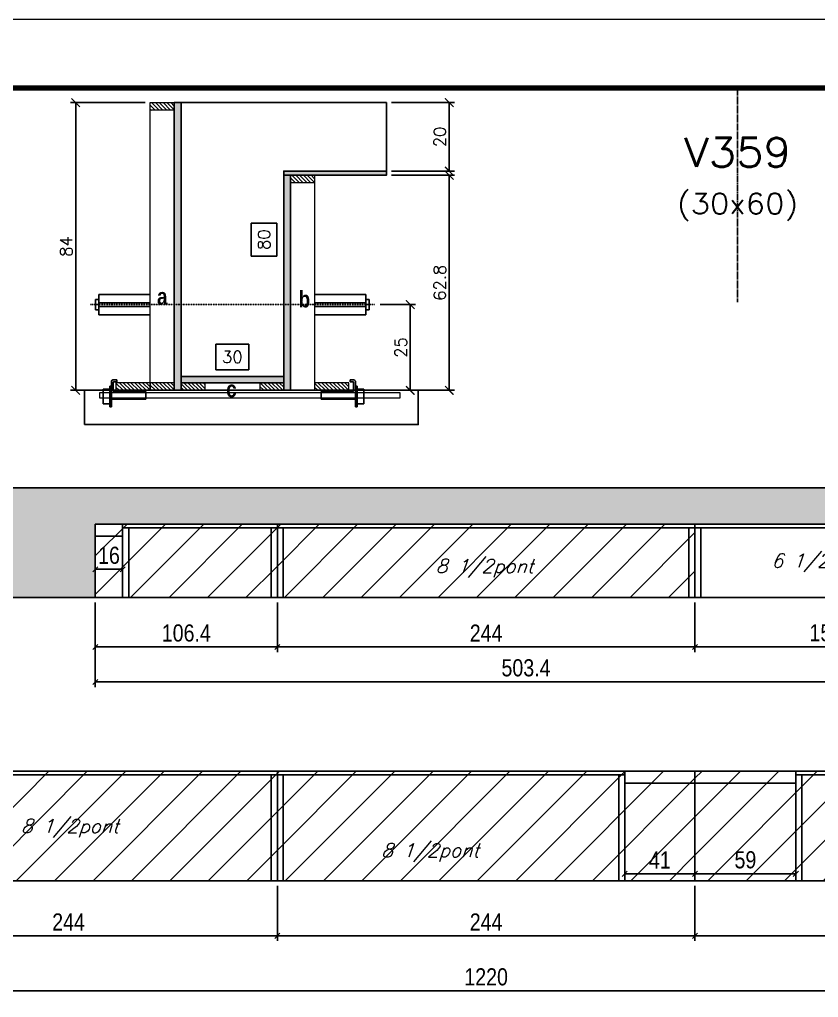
# Model space of a CAD drawing. Extents: x 137137 to 143418, y 10464 to 34486.
# Drawn here: x 140791 to 141258, y 31618 to 32189 of the extents above; entities that cross this region are included whole.
import ezdxf
from ezdxf.enums import TextEntityAlignment as Align

# ---------------------------------------------------------------- set-up
doc = ezdxf.new("R2010")
doc.units = 0
doc.linetypes.add('DASHED', pattern=[0.75, 0.5, -0.25])
doc.linetypes.add('HIDDEN', pattern=[0.375, 0.25, -0.125])
for name, color, linetype in [('barrote', 251, 'Continuous'), ('COTA', 241, 'Continuous'), ('Cota Seção (2x)', 4, 'Continuous'), ('detalhes', 4, 'Continuous'), ('Painéis', 200, 'Continuous'), ('presilha', 1, 'Continuous'), ('SARR_2.2x7', 40, 'Continuous'), ('SARR_3.5x7', 81, 'Continuous'), ('TENSOR', 3, 'Continuous'), ('texto', 7, 'Continuous'), ('Texto de Titulo', 7, 'Continuous'), ('Texto Qtd Sarr', 242, 'Continuous')]:
    doc.layers.add(name, color=color, linetype=linetype)
for name, color, linetype, lineweight in [('CONCRETO', 251, 'Continuous', 25), ('Folhas', 255, 'Continuous', 9), ('Hachura', 251, 'Continuous', 9), ('Madeira', 126, 'Continuous', 18), ('SARRAFO DE PRESSAO', 251, 'DASHED', 9), ('SCO-___-LAJ', 2, 'Continuous', 0), ('Texto Seção', 7, 'Continuous', 15)]:
    doc.layers.add(name, color=color, linetype=linetype, lineweight=lineweight)
doc.styles.add('COTA TECNICA', font='techl___.ttf', dxfattribs={"height": 10})
doc.styles.add('Romans', font='romans.shx')
doc.styles.add('TECNICA', font='techb___.ttf', dxfattribs={"height": 10})
doc.dimstyles.new('Cota Seção (2x)', dxfattribs={"dimtxt": 7, "dimasz": 5, "dimexe": 3, "dimexo": 3, "dimgap": 2, "dimtad": 3, "dimdec": 1, "dimlfac": 0.5, "dimzin": 12, "dimdsep": 46, "dimtxsty": 'Romans', "dimblk": 'ARCHTICK', "dimcen": 0, "dimclrd": 4, "dimclre": 4, "dimclrt": 1, "dimadec": 1, "dimazin": 3, "dimtfac": 1, "dimtdec": 1, "dimtmove": 0, "dimatfit": 3, "dimldrblk": 'OBLIQUE', "dimfxl": 1, "dimtolj": 1, "dimtzin": 12, "dimarcsym": 0})
doc.dimstyles.new('Cota Seção interna', dxfattribs={"dimtxt": 7, "dimasz": 6, "dimexe": 0.18, "dimexo": 2, "dimgap": -4, "dimtad": 3, "dimdec": 1, "dimlfac": 0.5, "dimzin": 12, "dimdsep": 46, "dimtxsty": 'Romans', "dimblk": 'ARCHTICK', "dimcen": 0.09, "dimse1": 1, "dimse2": 1, "dimsd1": 1, "dimsd2": 1, "dimclrd": 180, "dimclre": 5, "dimclrt": 1, "dimadec": 0, "dimazin": 3, "dimtfac": 1, "dimtdec": 1, "dimtofl": 0, "dimtmove": 0, "dimatfit": 3, "dimldrblk": 'ARCHTICK', "dimfxl": 1, "dimtolj": 1, "dimtzin": 0, "dimarcsym": 0})
doc.dimstyles.new('PAINEL', dxfattribs={"dimtxt": 10, "dimasz": 3, "dimexe": 3, "dimexo": 3, "dimgap": 3, "dimtad": 1, "dimdec": 1, "dimzin": 12, "dimdsep": 46, "dimtxsty": 'COTA TECNICA', "dimblk1": 'OBLIQUE', "dimblk2": 'OBLIQUE', "dimsah": 1, "dimcen": 0.9, "dimclrd": 4, "dimclre": 4, "dimclrt": 240, "dimadec": 1, "dimazin": 3, "dimtfac": 1, "dimtdec": 1, "dimtmove": 0, "dimatfit": 3, "dimfxl": 1, "dimtolj": 1, "dimtzin": 12, "dimarcsym": 0})
pattern_1 = [(45, (6544.79, 3677.721), (-11.2253202, 11.2253202), [])]
pattern_2 = [(45, (0, 60.244), (-11.2253202, 11.2253202), [])]

# ---------------------------------------------------------------- blocks, each defined once
blk = doc.blocks.new('9999999999')
at = {"layer": 'Folhas'}
blk.add_lwpolyline([(98138.98, 34190.21), (99623.98, 34190.21), (99623.98, 35240.21), (98138.98, 35240.21)], close=True, dxfattribs=at)
at = {"layer": 'Folhas', "color": 30, "const_width": 3}
blk.add_lwpolyline([(98213.98, 34230.21), (99583.98, 34230.21), (99583.98, 35200.21), (98213.98, 35200.21)], close=True, dxfattribs=at)
blk = doc.blocks.new('_ArchTick')
at = {"color": 0, "linetype": 'ByBlock', "const_width": 0.15}
blk.add_lwpolyline([(-0.5, -0.5), (0.5, 0.5)], dxfattribs=at)
blk = doc.blocks.new('*D245')
at = {"layer": 'COTA', "color": 4, "lineweight": -2, "transparency": 16777216}
for p, q in [((141008.55, 32097.7), (141045.27, 32097.7)), ((141042.27, 31972.1), (141042.27, 32097.7)), ((140990.95, 31972.1), (141045.27, 31972.1))]:
    blk.add_line(p, q, dxfattribs=at)
at = {"layer": 'Defpoints', "color": 0, "transparency": 16777216}
for p in [(141005.55, 32097.7), (141042.27, 32097.7), (140987.95, 31972.1)]:
    blk.add_point(p, dxfattribs=at)
at = {"layer": 'COTA', "color": 4, "lineweight": -2, "transparency": 16777216, "xscale": 5, "yscale": 5, "zscale": 5}
for p, rotation in [((141042.27, 32097.7), 90), ((141042.27, 31972.1), 270)]:
    blk.add_blockref('_ArchTick', p, dxfattribs=dict(at, rotation=rotation))
at = {"layer": 'COTA', "color": 1, "transparency": 16777216, "insert": (141036.77, 32034.9), "char_height": 7, "attachment_point": 5, "rotation": 90, "style": 'Romans'}
blk.add_mtext('\\A1;62.8', dxfattribs=at)
blk = doc.blocks.new('_Oblique')
at = {"color": 0, "linetype": 'ByBlock', "lineweight": -2}
blk.add_line((-0.5, -0.5), (0.5, 0.5), dxfattribs=at)
blk = doc.blocks.new('*D246')
at = {"layer": 'COTA', "color": 4, "lineweight": -2, "transparency": 16777216}
for p, q in [((141008.55, 32140.1), (141045.27, 32140.1)), ((141042.27, 32100.1), (141042.27, 32140.1)), ((141008.55, 32100.1), (141045.27, 32100.1))]:
    blk.add_line(p, q, dxfattribs=at)
at = {"layer": 'Defpoints', "color": 0, "transparency": 16777216}
for p in [(141005.55, 32140.1), (141042.27, 32140.1), (141005.55, 32100.1)]:
    blk.add_point(p, dxfattribs=at)
at = {"layer": 'COTA', "color": 4, "lineweight": -2, "transparency": 16777216, "xscale": 5, "yscale": 5, "zscale": 5}
for p, rotation in [((141042.27, 32140.1), 90), ((141042.27, 32100.1), 270)]:
    blk.add_blockref('_ArchTick', p, dxfattribs=dict(at, rotation=rotation))
at = {"layer": 'COTA', "color": 1, "transparency": 16777216, "insert": (141036.77, 32120.1), "char_height": 7, "attachment_point": 5, "rotation": 90, "style": 'Romans'}
blk.add_mtext('\\A1;20', dxfattribs=at)
blk = doc.blocks.new('*D247')
at = {"layer": 'Cota Seção (2x)', "color": 180, "lineweight": -2, "transparency": 16777216}
for p, q in [((140941.55, 32069.77), (140926.55, 32069.77)), ((140926.55, 32069.77), (140926.55, 32050.44)), ((140941.55, 32050.44), (140941.55, 32069.77)), ((140926.55, 32050.44), (140941.55, 32050.44))]:
    blk.add_line(p, q, dxfattribs=at)
at = {"layer": 'Defpoints', "color": 0, "transparency": 16777216}
for p in [(140945.55, 32140.1), (140945.55, 32140.1), (140945.55, 31980.1)]:
    blk.add_point(p, dxfattribs=at)
at = {"layer": 'Cota Seção (2x)', "color": 1, "transparency": 16777216, "insert": (140934.05, 32060.1), "char_height": 7, "attachment_point": 5, "rotation": 90, "style": 'Romans'}
blk.add_mtext('\\A1;80', dxfattribs=at)
blk = doc.blocks.new('PRESILHA METÁLICA 1')
at = {"layer": 'presilha'}
for p, q in [((7.5, 10.64), (7.5, 19.86)), ((12, 21), (8.64, 21)), ((9, 11.57), (9, 18.93)), ((12, 19.5), (9.57, 19.5)), ((12, 21), (12, 19.5)), ((0, 13), (6, 13)), ((0, 13), (0, 0)), ((6, 15.5), (7.5, 15.5)), ((6, -2.5), (6, 15.5)), ((6, 13), (6, 0)), ((7.5, 15.5), (7.5, -2.5)), ((37.5, 11), (9.57, 11)), ((37.5, 11), (37.5, 4.1)), ((6, 0), (0, 0)), ((37.5, 4.1), (7.5, 4.1)), ((7.5, -2.5), (6, -2.5))]:
    blk.add_line(p, q, dxfattribs=at)
for centre, radius, start, end in [((8.64, 19.86), 1.14, 90, 180), ((9.57, 18.93), 0.57, 90, 180), ((9.57, 11.57), 0.57, 180, 270)]:
    blk.add_arc(centre, radius, start, end, dxfattribs=at)
blk = doc.blocks.new('*D255')
at = {"layer": 'Cota Seção (2x)', "color": 180, "lineweight": -2, "transparency": 16777216}
for p, q in [((140925.22, 31999.1), (140905.88, 31999.1)), ((140905.88, 31999.1), (140905.88, 31984.1)), ((140925.22, 31984.1), (140925.22, 31999.1)), ((140905.88, 31984.1), (140925.22, 31984.1))]:
    blk.add_line(p, q, dxfattribs=at)
at = {"layer": 'Defpoints', "color": 0, "transparency": 16777216}
for p in [(140885.55, 31980.1), (140945.55, 31980.1), (140945.55, 31972.1)]:
    blk.add_point(p, dxfattribs=at)
at = {"layer": 'Cota Seção (2x)', "color": 1, "transparency": 16777216, "insert": (140915.55, 31991.6), "char_height": 7, "attachment_point": 5, "style": 'Romans'}
blk.add_mtext('\\A1;30', dxfattribs=at)
blk = doc.blocks.new('*D256')
at = {"layer": 'COTA', "color": 4, "linetype": 'ByBlock', "lineweight": -2, "transparency": 16777216}
for p, q in [((141185.83, 31694.73), (141185.83, 31686.74)), ((141144.83, 31693.63), (141144.83, 31686.74)), ((141144.83, 31689.74), (141185.83, 31689.74))]:
    blk.add_line(p, q, dxfattribs=at)
at = {"layer": 'Defpoints', "color": 0, "linetype": 'ByBlock', "transparency": 16777216}
for p in [(141144.83, 31696.63), (141185.83, 31697.73), (141185.83, 31689.74)]:
    blk.add_point(p, dxfattribs=at)
at = {"layer": 'COTA', "color": 4, "linetype": 'ByBlock', "lineweight": -2, "transparency": 16777216, "xscale": 3, "yscale": 3, "zscale": 3, "rotation": 180}
blk.add_blockref('_Oblique', (141144.83, 31689.74), dxfattribs=at)
at = {"layer": 'COTA', "color": 4, "linetype": 'ByBlock', "lineweight": -2, "transparency": 16777216, "xscale": 3, "yscale": 3, "zscale": 3}
blk.add_blockref('_Oblique', (141185.83, 31689.74), dxfattribs=at)
at = {"layer": 'COTA', "color": 240, "linetype": 'ByBlock', "transparency": 16777216, "insert": (141165.33, 31697.81), "char_height": 10, "attachment_point": 5, "style": 'COTA TECNICA'}
blk.add_mtext('\\A1;41', dxfattribs=at)
blk = doc.blocks.new('*D257')
at = {"layer": 'COTA', "color": 4, "linetype": 'ByBlock', "lineweight": -2, "transparency": 16777216}
for p, q in [((141185.83, 31694.73), (141185.83, 31686.74)), ((141244.83, 31694.73), (141244.83, 31686.74)), ((141185.83, 31689.74), (141244.83, 31689.74))]:
    blk.add_line(p, q, dxfattribs=at)
at = {"layer": 'Defpoints', "color": 0, "linetype": 'ByBlock', "transparency": 16777216}
for p in [(141185.83, 31697.73), (141244.83, 31697.73), (141244.83, 31689.74)]:
    blk.add_point(p, dxfattribs=at)
at = {"layer": 'COTA', "color": 4, "linetype": 'ByBlock', "lineweight": -2, "transparency": 16777216, "xscale": 3, "yscale": 3, "zscale": 3, "rotation": 180}
blk.add_blockref('_Oblique', (141185.83, 31689.74), dxfattribs=at)
at = {"layer": 'COTA', "color": 4, "linetype": 'ByBlock', "lineweight": -2, "transparency": 16777216, "xscale": 3, "yscale": 3, "zscale": 3}
blk.add_blockref('_Oblique', (141244.83, 31689.74), dxfattribs=at)
at = {"layer": 'COTA', "color": 240, "linetype": 'ByBlock', "transparency": 16777216, "insert": (141215.33, 31697.88), "char_height": 10, "attachment_point": 5, "style": 'COTA TECNICA'}
blk.add_mtext('\\A1;59', dxfattribs=at)
blk = doc.blocks.new('*D369')
at = {"layer": 'COTA', "color": 4, "linetype": 'ByBlock', "lineweight": -2, "transparency": 16777216}
for p, q in [((140697.83, 31682.73), (140697.83, 31650.54)), ((140941.83, 31682.73), (140941.83, 31650.54)), ((140697.83, 31653.54), (140941.83, 31653.54))]:
    blk.add_line(p, q, dxfattribs=at)
at = {"layer": 'Defpoints', "color": 0, "linetype": 'ByBlock', "transparency": 16777216}
for p in [(140697.83, 31685.73), (140941.83, 31685.73), (140941.83, 31653.54)]:
    blk.add_point(p, dxfattribs=at)
at = {"layer": 'COTA', "color": 4, "linetype": 'ByBlock', "lineweight": -2, "transparency": 16777216, "xscale": 3, "yscale": 3, "zscale": 3, "rotation": 180}
blk.add_blockref('_Oblique', (140697.83, 31653.54), dxfattribs=at)
at = {"layer": 'COTA', "color": 4, "linetype": 'ByBlock', "lineweight": -2, "transparency": 16777216, "xscale": 3, "yscale": 3, "zscale": 3}
blk.add_blockref('_Oblique', (140941.83, 31653.54), dxfattribs=at)
at = {"layer": 'COTA', "color": 240, "linetype": 'ByBlock', "transparency": 16777216, "insert": (140819.83, 31661.62), "char_height": 10, "attachment_point": 5, "style": 'COTA TECNICA'}
blk.add_mtext('\\A1;244', dxfattribs=at)
blk = doc.blocks.new('*D370')
at = {"layer": 'COTA', "color": 4, "linetype": 'ByBlock', "lineweight": -2, "transparency": 16777216}
for p, q in [((140941.83, 31682.73), (140941.83, 31650.54)), ((141185.83, 31682.73), (141185.83, 31650.54)), ((140941.83, 31653.54), (141185.83, 31653.54))]:
    blk.add_line(p, q, dxfattribs=at)
at = {"layer": 'Defpoints', "color": 0, "linetype": 'ByBlock', "transparency": 16777216}
for p in [(140941.83, 31685.73), (141185.83, 31685.73), (141185.83, 31653.54)]:
    blk.add_point(p, dxfattribs=at)
at = {"layer": 'COTA', "color": 4, "linetype": 'ByBlock', "lineweight": -2, "transparency": 16777216, "xscale": 3, "yscale": 3, "zscale": 3, "rotation": 180}
blk.add_blockref('_Oblique', (140941.83, 31653.54), dxfattribs=at)
at = {"layer": 'COTA', "color": 4, "linetype": 'ByBlock', "lineweight": -2, "transparency": 16777216, "xscale": 3, "yscale": 3, "zscale": 3}
blk.add_blockref('_Oblique', (141185.83, 31653.54), dxfattribs=at)
at = {"layer": 'COTA', "color": 240, "linetype": 'ByBlock', "transparency": 16777216, "insert": (141063.83, 31661.62), "char_height": 10, "attachment_point": 5, "style": 'COTA TECNICA'}
blk.add_mtext('\\A1;244', dxfattribs=at)
blk = doc.blocks.new('*D371')
at = {"layer": 'COTA', "color": 4, "linetype": 'ByBlock', "lineweight": -2, "transparency": 16777216}
for p, q in [((141185.83, 31682.73), (141185.83, 31650.54)), ((141429.83, 31682.73), (141429.83, 31650.54)), ((141185.83, 31653.54), (141429.83, 31653.54))]:
    blk.add_line(p, q, dxfattribs=at)
at = {"layer": 'Defpoints', "color": 0, "linetype": 'ByBlock', "transparency": 16777216}
for p in [(141185.83, 31685.73), (141429.83, 31685.73), (141429.83, 31653.54)]:
    blk.add_point(p, dxfattribs=at)
at = {"layer": 'COTA', "color": 4, "linetype": 'ByBlock', "lineweight": -2, "transparency": 16777216, "xscale": 3, "yscale": 3, "zscale": 3, "rotation": 180}
blk.add_blockref('_Oblique', (141185.83, 31653.54), dxfattribs=at)
at = {"layer": 'COTA', "color": 4, "linetype": 'ByBlock', "lineweight": -2, "transparency": 16777216, "xscale": 3, "yscale": 3, "zscale": 3}
blk.add_blockref('_Oblique', (141429.83, 31653.54), dxfattribs=at)
at = {"layer": 'COTA', "color": 240, "linetype": 'ByBlock', "transparency": 16777216, "insert": (141307.83, 31661.62), "char_height": 10, "attachment_point": 5, "style": 'COTA TECNICA'}
blk.add_mtext('\\A1;244', dxfattribs=at)
blk = doc.blocks.new('*D375')
at = {"layer": 'COTA', "color": 4, "lineweight": -2, "transparency": 16777216}
for p, q in [((140864.55, 32140.1), (140821.01, 32140.1)), ((140824.01, 32140.1), (140824.01, 31972.1)), ((140864.55, 31972.1), (140821.01, 31972.1))]:
    blk.add_line(p, q, dxfattribs=at)
at = {"layer": 'Defpoints', "color": 0, "transparency": 16777216}
for p in [(140867.55, 32140.1), (140824.01, 31972.1), (140867.55, 31972.1)]:
    blk.add_point(p, dxfattribs=at)
at = {"layer": 'COTA', "color": 4, "lineweight": -2, "transparency": 16777216, "xscale": 5, "yscale": 5, "zscale": 5}
for p, rotation in [((140824.01, 32140.1), 90), ((140824.01, 31972.1), 270)]:
    blk.add_blockref('_ArchTick', p, dxfattribs=dict(at, rotation=rotation))
at = {"layer": 'COTA', "color": 1, "transparency": 16777216, "insert": (140818.51, 32056.1), "char_height": 7, "attachment_point": 5, "rotation": 90, "style": 'Romans'}
blk.add_mtext('\\A1;84', dxfattribs=at)
blk = doc.blocks.new('*D378')
at = {"layer": 'COTA', "color": 4, "lineweight": -2, "transparency": 16777216}
for p, q in [((141001.85, 32022.15), (141022.48, 32022.15)), ((141019.48, 31972.1), (141019.48, 32022.15)), ((140986.55, 31972.1), (141022.48, 31972.1))]:
    blk.add_line(p, q, dxfattribs=at)
at = {"layer": 'Defpoints', "color": 0, "transparency": 16777216}
for p in [(140998.85, 32022.15), (141019.48, 32022.15), (140983.55, 31972.1)]:
    blk.add_point(p, dxfattribs=at)
at = {"layer": 'COTA', "color": 4, "lineweight": -2, "transparency": 16777216, "xscale": 5, "yscale": 5, "zscale": 5}
for p, rotation in [((141019.48, 32022.15), 90), ((141019.48, 31972.1), 270)]:
    blk.add_blockref('_ArchTick', p, dxfattribs=dict(at, rotation=rotation))
at = {"layer": 'COTA', "color": 1, "transparency": 16777216, "insert": (141013.98, 31997.13), "char_height": 7, "attachment_point": 5, "rotation": 90, "style": 'Romans'}
blk.add_mtext('\\A1;25', dxfattribs=at)
blk = doc.blocks.new('titulo1')
at = {"layer": 'Defpoints', "color": 252, "linetype": 'HIDDEN', "ltscale": 2}
blk.add_line((0, 0), (0, 125), dxfattribs=at)
at = {"layer": 'Defpoints', "style": 'Romans', "oblique": 15}
blk.add_attdef('FOLHA', text='', height=10, dxfattribs=at).set_placement((0, 15.58), align=Align.MIDDLE_CENTER)
at = {"layer": 'Texto Qtd Sarr', "color": 3, "style": 'Romans', "oblique": 15}
for tag, height, p in [('TITULO', 17, (0, 71.45)), ('SEÇÃO', 12, (0, 41.55))]:
    blk.add_attdef(tag, text='', height=height, dxfattribs=at).set_placement(p, align=Align.MIDDLE_CENTER)
blk = doc.blocks.new('*D443')
at = {"layer": 'COTA', "color": 4, "linetype": 'ByBlock', "lineweight": -2, "transparency": 16777216}
for p, q in [((140941.83, 31848.15), (140941.83, 31819.24)), ((141185.83, 31848.15), (141185.83, 31819.24)), ((140941.83, 31822.24), (141185.83, 31822.24))]:
    blk.add_line(p, q, dxfattribs=at)
at = {"layer": 'Defpoints', "color": 0, "linetype": 'ByBlock', "transparency": 16777216}
for p in [(140941.83, 31851.15), (141185.83, 31851.15), (141185.83, 31822.24)]:
    blk.add_point(p, dxfattribs=at)
at = {"layer": 'COTA', "color": 4, "linetype": 'ByBlock', "lineweight": -2, "transparency": 16777216, "xscale": 3, "yscale": 3, "zscale": 3, "rotation": 180}
blk.add_blockref('_Oblique', (140941.83, 31822.24), dxfattribs=at)
at = {"layer": 'COTA', "color": 4, "linetype": 'ByBlock', "lineweight": -2, "transparency": 16777216, "xscale": 3, "yscale": 3, "zscale": 3}
blk.add_blockref('_Oblique', (141185.83, 31822.24), dxfattribs=at)
at = {"layer": 'COTA', "color": 240, "linetype": 'ByBlock', "transparency": 16777216, "insert": (141063.83, 31830.31), "char_height": 10, "attachment_point": 5, "style": 'COTA TECNICA'}
blk.add_mtext('\\A1;244', dxfattribs=at)
blk = doc.blocks.new('*D444')
at = {"layer": 'COTA', "color": 4, "linetype": 'ByBlock', "lineweight": -2, "transparency": 16777216}
for p, q in [((141185.83, 31848.15), (141185.83, 31819.24)), ((141338.83, 31848.15), (141338.83, 31819.24)), ((141185.83, 31822.24), (141338.83, 31822.24))]:
    blk.add_line(p, q, dxfattribs=at)
at = {"layer": 'Defpoints', "color": 0, "linetype": 'ByBlock', "transparency": 16777216}
for p in [(141185.83, 31851.15), (141338.83, 31851.15), (141338.83, 31822.24)]:
    blk.add_point(p, dxfattribs=at)
at = {"layer": 'COTA', "color": 4, "linetype": 'ByBlock', "lineweight": -2, "transparency": 16777216, "xscale": 3, "yscale": 3, "zscale": 3, "rotation": 180}
blk.add_blockref('_Oblique', (141185.83, 31822.24), dxfattribs=at)
at = {"layer": 'COTA', "color": 4, "linetype": 'ByBlock', "lineweight": -2, "transparency": 16777216, "xscale": 3, "yscale": 3, "zscale": 3}
blk.add_blockref('_Oblique', (141338.83, 31822.24), dxfattribs=at)
at = {"layer": 'COTA', "color": 240, "linetype": 'ByBlock', "transparency": 16777216, "insert": (141262.33, 31830.46), "char_height": 10, "attachment_point": 5, "style": 'COTA TECNICA'}
blk.add_mtext('\\A1;153', dxfattribs=at)
blk = doc.blocks.new('*D459')
at = {"layer": 'COTA', "color": 4, "lineweight": -2, "ltscale": 25, "transparency": 16777216}
blk.add_line((140835.43, 31867.6), (140851.43, 31867.6), dxfattribs=at)
at = {"layer": 'Defpoints', "color": 0, "ltscale": 25, "transparency": 16777216}
for p in [(140835.43, 31867.6), (140851.43, 31867.6), (140851.43, 31867.6)]:
    blk.add_point(p, dxfattribs=at)
at = {"layer": 'COTA', "color": 4, "lineweight": -2, "ltscale": 25, "transparency": 16777216, "xscale": 3, "yscale": 3, "zscale": 3, "rotation": 180}
blk.add_blockref('_Oblique', (140835.43, 31867.6), dxfattribs=at)
at = {"layer": 'COTA', "color": 4, "lineweight": -2, "ltscale": 25, "transparency": 16777216, "xscale": 3, "yscale": 3, "zscale": 3}
blk.add_blockref('_Oblique', (140851.43, 31867.6), dxfattribs=at)
at = {"layer": 'COTA', "color": 240, "ltscale": 25, "transparency": 16777216, "insert": (140843.43, 31875.7), "char_height": 10, "attachment_point": 5, "style": 'COTA TECNICA'}
blk.add_mtext('\\A1;16', dxfattribs=at)
blk = doc.blocks.new('*D460')
at = {"layer": 'COTA', "color": 4, "lineweight": -2, "ltscale": 25, "transparency": 16777216}
for p, q in [((140835.43, 31848.15), (140835.43, 31819.24)), ((140941.83, 31848.15), (140941.83, 31819.24)), ((140835.43, 31822.24), (140941.83, 31822.24))]:
    blk.add_line(p, q, dxfattribs=at)
at = {"layer": 'Defpoints', "color": 0, "ltscale": 25, "transparency": 16777216}
for p in [(140835.43, 31851.15), (140941.83, 31851.15), (140941.83, 31822.24)]:
    blk.add_point(p, dxfattribs=at)
at = {"layer": 'COTA', "color": 4, "lineweight": -2, "ltscale": 25, "transparency": 16777216, "xscale": 3, "yscale": 3, "zscale": 3, "rotation": 180}
blk.add_blockref('_Oblique', (140835.43, 31822.24), dxfattribs=at)
at = {"layer": 'COTA', "color": 4, "lineweight": -2, "ltscale": 25, "transparency": 16777216, "xscale": 3, "yscale": 3, "zscale": 3}
blk.add_blockref('_Oblique', (140941.83, 31822.24), dxfattribs=at)
at = {"layer": 'COTA', "color": 240, "ltscale": 25, "transparency": 16777216, "insert": (140888.63, 31830.34), "char_height": 10, "attachment_point": 5, "style": 'COTA TECNICA'}
blk.add_mtext('\\A1;106.4', dxfattribs=at)
blk = doc.blocks.new('*D462')
at = {"layer": 'COTA', "color": 4, "lineweight": -2, "ltscale": 25, "transparency": 16777216}
for p, q in [((140835.43, 31848.15), (140835.43, 31798.78)), ((141338.83, 31848.15), (141338.83, 31798.78)), ((140835.43, 31801.78), (141338.83, 31801.78))]:
    blk.add_line(p, q, dxfattribs=at)
at = {"layer": 'Defpoints', "color": 0, "ltscale": 25, "transparency": 16777216}
for p in [(140835.43, 31851.15), (141338.83, 31851.15), (141338.83, 31801.78)]:
    blk.add_point(p, dxfattribs=at)
at = {"layer": 'COTA', "color": 4, "lineweight": -2, "ltscale": 25, "transparency": 16777216, "xscale": 3, "yscale": 3, "zscale": 3, "rotation": 180}
blk.add_blockref('_Oblique', (140835.43, 31801.78), dxfattribs=at)
at = {"layer": 'COTA', "color": 4, "lineweight": -2, "ltscale": 25, "transparency": 16777216, "xscale": 3, "yscale": 3, "zscale": 3}
blk.add_blockref('_Oblique', (141338.83, 31801.78), dxfattribs=at)
at = {"layer": 'COTA', "color": 240, "ltscale": 25, "transparency": 16777216, "insert": (141087.13, 31810), "char_height": 10, "attachment_point": 5, "style": 'COTA TECNICA'}
blk.add_mtext('\\A1;503.4', dxfattribs=at)
blk = doc.blocks.new('*D1762')
at = {"layer": 'COTA', "color": 4, "lineweight": -2, "ltscale": 25, "transparency": 16777216}
for p, q in [((140453.83, 31682.73), (140453.83, 31618.42)), ((141673.83, 31682.73), (141673.83, 31618.42)), ((140453.83, 31621.42), (141673.83, 31621.42))]:
    blk.add_line(p, q, dxfattribs=at)
at = {"layer": 'Defpoints', "color": 0, "ltscale": 25, "transparency": 16777216}
for p in [(140453.83, 31685.73), (141673.83, 31685.73), (141673.83, 31621.42)]:
    blk.add_point(p, dxfattribs=at)
at = {"layer": 'COTA', "color": 4, "lineweight": -2, "ltscale": 25, "transparency": 16777216, "xscale": 3, "yscale": 3, "zscale": 3, "rotation": 180}
blk.add_blockref('_Oblique', (140453.83, 31621.42), dxfattribs=at)
at = {"layer": 'COTA', "color": 4, "lineweight": -2, "ltscale": 25, "transparency": 16777216, "xscale": 3, "yscale": 3, "zscale": 3}
blk.add_blockref('_Oblique', (141673.83, 31621.42), dxfattribs=at)
at = {"layer": 'COTA', "color": 240, "ltscale": 25, "transparency": 16777216, "insert": (141063.83, 31629.52), "char_height": 10, "attachment_point": 5, "style": 'COTA TECNICA'}
blk.add_mtext('\\A1;1220', dxfattribs=at)

msp = doc.modelspace()

# ---------------------------------------------------------------- hatches: boundary and pattern name
at = {"layer": 'COTA', "linetype": 'ByBlock'}
h = msp.add_hatch(dxfattribs=at)
h.set_pattern_fill('AR-CONC', color=256, scale=0.03)
h.set_pattern_definition([(50, (0, 60.2437), (5.46554007, -0.47817257), [0.5715, -6.2865]), (355, (0, 60.2437), (-1.05730264, 5.73170536), [0.4572, -5.02921753]), (100.4514447, (0.4555, 60.204), (4.40823741, 5.25353256), [0.48570026, -5.34270734]), (46.1842, (0, 61.7677), (8.13237123, -1.26126984), [0.85725, -9.42975]), (96.6355576, (0.678, 61.6625), (7.122124, 7.42278374), [0.7285507, -8.01406824]), (351.184151, (0, 61.768), (7.122124, 7.42278374), [0.685799, -7.54379196]), (21, (0.762, 61.3867), (4.54843174, -3.06795595), [0.5715, -6.2865]), (326, (0.762, 61.3867), (1.85406085, 5.52563898), [0.4572, -5.0292]), (71.451445, (1.141, 61.131), (6.40249258, 2.45768307), [0.48570026, -5.34269813]), (37.5, (0, 60.2437), (0.092658098, 2.536651166), [0, -4.96824, 0, -5.1054, 0, -5.04825]), (7.5, (0, 60.2437), (2.004589875, 3.005417245), [0, -2.91084, 0, -4.85394, 0, -1.92405]), (327.5, (-1.6993, 60.2437), (4.067717855, -0.17186232), [0, -1.905, 0, -5.9436, 0, -7.8867]), (317.5, (-2.4613, 60.2437), (4.44387544, 0.76279473), [0, -2.4765, 0, -3.94716, 0, -5.6007])])
h.paths.add_polyline_path([(140835.43, 31893.95), (141040.83, 31893.95), (141178.83, 31893.95), (141338.83, 31893.95), (141338.83, 31851.15), (141365.83, 31851.15), (141365.83, 31915.15), (140453.83, 31915.15), (140453.83, 31893.95), (140787.43, 31893.95), (140787.43, 31851.15), (140835.43, 31851.15)])
at = {"layer": 'Hachura'}
h = msp.add_hatch(dxfattribs=at)
h.set_pattern_fill('ANSI31', color=256, scale=0.5, angle=270, style=0)
h.set_pattern_definition([(315, (163773.372, 23832.4592), (1.12253202, 1.12253202), [])])
h.paths.add_polyline_path([(140867.55, 32135.7), (140867.55, 32140.1), (140881.55, 32140.1), (140881.55, 32135.7)])
h = msp.add_hatch(color=256, dxfattribs=at)
h.dxf.hatch_style = 1
h.paths.add_polyline_path([(140885.55, 32140.1), (140881.55, 32140.1), (140881.55, 31972.1), (140885.55, 31972.1)])
h = msp.add_hatch(color=256, dxfattribs=at)
h.dxf.hatch_style = 1
h.paths.add_polyline_path([(140945.55, 32097.7), (140945.55, 32100.1), (141005.55, 32100.1), (141005.55, 32097.7)])
h = msp.add_hatch(color=256, dxfattribs=at)
h.dxf.hatch_style = 1
h.paths.add_polyline_path([(140949.55, 32097.7), (140945.55, 32097.7), (140945.55, 31972.1), (140949.55, 31972.1)])
h = msp.add_hatch(dxfattribs=at)
h.set_pattern_fill('ANSI31', color=256, scale=0.5, angle=270, style=0)
h.set_pattern_definition([(315, (163855.371, 23790.0592), (1.12253202, 1.12253202), [])])
h.paths.add_polyline_path([(140949.55, 32093.3), (140949.55, 32097.7), (140963.55, 32097.7), (140963.55, 32093.3)])
h = msp.add_hatch(color=256, dxfattribs=at)
h.dxf.hatch_style = 1
h.paths.add_polyline_path([(140885.55, 31976.5), (140885.55, 31980.1), (140945.55, 31980.1), (140945.55, 31976.5)])
h = msp.add_hatch(dxfattribs=at)
h.set_pattern_fill('ANSI31', color=256, scale=0.5, angle=270, style=0)
h.set_pattern_definition([(315, (163739.372, 23742.4592), (1.12253202, 1.12253202), [])])
h.paths.add_polyline_path([(140867.55, 31972.1), (140867.55, 31976.5), (140847.55, 31976.5), (140847.55, 31972.1)])
h = msp.add_hatch(dxfattribs=at)
h.set_pattern_fill('ANSI31', color=256, scale=0.5, angle=270, style=0)
h.set_pattern_definition([(315, (163773.372, 23792.4592), (1.12253202, 1.12253202), [])])
h.paths.add_polyline_path([(140867.55, 31976.5), (140867.55, 31972.1), (140881.55, 31972.1), (140881.55, 31976.5)])
h = msp.add_hatch(dxfattribs=at)
h.set_pattern_fill('ANSI31', color=256, scale=0.5, angle=270, style=0)
h.set_pattern_definition([(315, (163842.172, 23742.4592), (1.12253202, 1.12253202), [])])
h.paths.add_polyline_path([(140885.55, 31972.1), (140885.55, 31976.5), (140899.55, 31976.5), (140899.55, 31972.1)])
h = msp.add_hatch(dxfattribs=at)
h.set_pattern_fill('ANSI31', color=256, scale=0.5, angle=270, style=0)
h.set_pattern_definition([(315, (163864.171, 23742.4592), (1.12253202, 1.12253202), [])])
h.paths.add_polyline_path([(140945.55, 31972.1), (140945.55, 31976.5), (140931.55, 31976.5), (140931.55, 31972.1)])
h = msp.add_hatch(dxfattribs=at)
h.set_pattern_fill('ANSI31', color=256, scale=0.5, angle=270, style=0)
h.set_pattern_definition([(315, (163855.371, 23742.4592), (1.12253202, 1.12253202), [])])
h.paths.add_polyline_path([(140983.55, 31972.1), (140983.55, 31976.5), (140963.55, 31976.5), (140963.55, 31972.1)])
at = {"layer": 'Hachura', "linetype": 'ByBlock'}
h = msp.add_hatch(dxfattribs=at)
h.set_pattern_fill('ANSI31', color=256, scale=5)
h.set_pattern_definition(pattern_2)
h.paths.add_polyline_path([(140835.43, 31893.95), (140835.43, 31851.15), (140941.83, 31851.15), (140941.83, 31893.95)])
h.paths.add_polyline_path([(140833.93, 31865.88), (140852.24, 31865.88), (140852.24, 31886.46), (140833.93, 31886.46)], flags=9)
h = msp.add_hatch(dxfattribs=at)
h.set_pattern_fill('ANSI31', color=256, scale=5)
h.set_pattern_definition(pattern_2)
h.paths.add_polyline_path([(141185.83, 31893.95), (141178.83, 31893.95), (141040.83, 31893.95), (140941.83, 31893.95), (140941.83, 31851.15), (141185.83, 31851.15)])
h = msp.add_hatch(dxfattribs=at)
h.set_pattern_fill('ANSI31', color=256, scale=5)
h.set_pattern_definition(pattern_1)
h.paths.add_polyline_path([(140697.83, 31749.73), (140697.83, 31685.73), (140941.83, 31685.73), (140941.83, 31749.73)])
h = msp.add_hatch(dxfattribs=at)
h.set_pattern_fill('ANSI31', color=256, scale=5)
h.set_pattern_definition(pattern_1)
h.paths.add_polyline_path([(141040.83, 31749.73), (140941.83, 31749.73), (140941.83, 31685.73), (141185.83, 31685.73), (141185.83, 31749.73), (141178.83, 31749.73)])
h = msp.add_hatch(dxfattribs=at)
h.set_pattern_fill('ANSI31', color=256, scale=5)
h.set_pattern_definition(pattern_1)
h.paths.add_polyline_path([(141185.83, 31749.73), (141185.83, 31685.73), (141429.83, 31685.73), (141429.83, 31749.73)])

# ---------------------------------------------------------------- linework, layer by layer
at = {"ltscale": 3}
for p, q in [((140837.55, 32028.15), (140837.55, 32016.15)), ((140837.55, 32028.15), (140867.55, 32028.15)), ((140993.55, 32028.15), (140963.55, 32028.15)), ((140993.55, 32028.15), (140993.55, 32016.15)), ((140835.55, 32025.15), (140835.55, 32019.15)), ((140837.55, 32025.15), (140835.55, 32025.15)), ((140867.55, 32023.15), (140837.55, 32023.15)), ((140867.55, 32021.15), (140837.55, 32021.15)), ((140963.55, 32023.15), (140993.55, 32023.15)), ((140963.55, 32021.15), (140993.55, 32021.15)), ((140995.55, 32025.15), (140993.55, 32025.15)), ((140995.55, 32025.15), (140995.55, 32019.15)), ((140837.55, 32019.15), (140835.55, 32019.15)), ((140837.55, 32016.15), (140867.55, 32016.15)), ((140993.55, 32016.15), (140963.55, 32016.15)), ((140993.55, 32019.15), (140995.55, 32019.15))]:
    msp.add_line(p, q, dxfattribs=at)
at = {"linetype": 'ByBlock'}
for p, q in [((141144.83, 31749.73), (141144.83, 31685.73)), ((141244.83, 31749.73), (141244.83, 31685.73))]:
    msp.add_line(p, q, dxfattribs=at)
at = {"layer": 'barrote'}
msp.add_lwpolyline([(140829.19, 31952.1), (141024.15, 31952.1), (141024.15, 31972.1), (140829.19, 31972.1)], close=True, dxfattribs=at)
at = {"layer": 'CONCRETO'}
msp.add_line((140885.55, 31980.1), (140885.55, 32140.1), dxfattribs=at)
msp.add_lwpolyline([(140885.55, 31980.1), (140945.55, 31980.1), (140945.55, 32100.1), (141005.55, 32100.1), (141005.55, 32140.1), (140945.55, 32140.1), (140945.55, 32140.1), (140885.55, 32140.1)], dxfattribs=at)
at = {"layer": 'COTA', "linetype": 'ByBlock'}
for p, q in [((141365.83, 31915.15), (140453.83, 31915.15)), ((140787.43, 31851.15), (140835.43, 31851.15))]:
    msp.add_line(p, q, dxfattribs=at)
at = {"layer": 'Madeira'}
for points in [[(140867.55, 32135.7), (140867.55, 32140.1), (140881.55, 32140.1), (140881.55, 32135.7)], [(140867.55, 32140.1), (140881.55, 32140.1), (140881.55, 31972.1), (140867.55, 31972.1)], [(140949.55, 32093.3), (140949.55, 32097.7), (140963.55, 32097.7), (140963.55, 32093.3)], [(140949.55, 32097.7), (140963.55, 32097.7), (140963.55, 31972.1), (140949.55, 31972.1)], [(140867.55, 31972.1), (140867.55, 31976.5), (140847.55, 31976.5), (140847.55, 31972.1)], [(140867.55, 31976.5), (140867.55, 31972.1), (140881.55, 31972.1), (140881.55, 31976.5)], [(140885.55, 31972.1), (140885.55, 31976.5), (140899.55, 31976.5), (140899.55, 31972.1)], [(140945.55, 31972.1), (140945.55, 31976.5), (140931.55, 31976.5), (140931.55, 31972.1)], [(140983.55, 31972.1), (140983.55, 31976.5), (140963.55, 31976.5), (140963.55, 31972.1)]]:
    msp.add_lwpolyline(points, close=True, dxfattribs=at)
at = {"layer": 'Painéis', "linetype": 'ByBlock'}
for p, q in [((140835.43, 31851.15), (140835.43, 31893.95)), ((140941.83, 31893.95), (140941.83, 31851.15)), ((141185.83, 31893.95), (141185.83, 31851.15)), ((140835.43, 31851.15), (141338.83, 31851.15)), ((140941.83, 31749.73), (140941.83, 31685.73)), ((141185.83, 31749.73), (141185.83, 31685.73)), ((140453.83, 31685.73), (141673.83, 31685.73))]:
    msp.add_line(p, q, dxfattribs=at)
at = {"layer": 'Painéis'}
for points in [[(140885.55, 32140.1), (140881.55, 32140.1), (140881.55, 31972.1), (140885.55, 31972.1)], [(140945.55, 32097.7), (140945.55, 32100.1), (141005.55, 32100.1), (141005.55, 32097.7)], [(140949.55, 32097.7), (140945.55, 32097.7), (140945.55, 31972.1), (140949.55, 31972.1)], [(140885.55, 31976.5), (140885.55, 31980.1), (140945.55, 31980.1), (140945.55, 31976.5)]]:
    msp.add_lwpolyline(points, close=True, dxfattribs=at)
at = {"layer": 'Painéis', "linetype": 'ByBlock'}
for points in [[(141338.83, 31893.95), (141178.83, 31893.95), (141040.83, 31893.95), (141040.83, 31893.95), (140835.43, 31893.95)], [(141673.83, 31749.73), (141178.83, 31749.73), (141040.83, 31749.73), (141040.83, 31749.73), (140453.83, 31749.73)]]:
    msp.add_lwpolyline(points, dxfattribs=at)
at = {"layer": 'SARR_2.2x7', "linetype": 'Continuous', "ltscale": 50}
for p, q in [((140851.43, 31891.75), (140941.83, 31891.75)), ((140941.83, 31891.75), (141185.83, 31891.75)), ((141185.83, 31891.75), (141323.83, 31891.75)), ((140835.43, 31886.95), (140851.43, 31886.95)), ((140697.83, 31747.53), (140941.83, 31747.53)), ((140941.83, 31747.53), (141144.83, 31747.53)), ((141144.83, 31742.73), (141144.83, 31749.73)), ((141244.83, 31747.53), (141429.83, 31747.53)), ((141144.83, 31742.73), (141185.83, 31742.73)), ((141185.83, 31742.73), (141244.83, 31742.73))]:
    msp.add_line(p, q, dxfattribs=at)
at = {"layer": 'SARR_3.5x7'}
for p, q in [((140851.43, 31893.95), (140851.43, 31851.15)), ((140854.97, 31891.76), (140854.97, 31851.15)), ((140938.29, 31891.75), (140938.29, 31851.15)), ((140945.29, 31891.75), (140945.29, 31851.15)), ((141182.29, 31891.75), (141182.29, 31851.15)), ((141189.37, 31891.76), (141189.37, 31851.15)), ((140938.29, 31747.53), (140938.29, 31685.73)), ((140945.29, 31747.53), (140945.29, 31685.73)), ((141141.29, 31747.53), (141141.29, 31685.73)), ((141144.83, 31747.53), (141144.83, 31685.73)), ((141244.83, 31749.73), (141244.83, 31685.73)), ((141248.37, 31747.55), (141248.37, 31685.73))]:
    msp.add_line(p, q, dxfattribs=at)
at = {"layer": 'SCO-___-LAJ', "color": 1}
msp.add_lwpolyline([(140838.19, 31970.77), (141013.49, 31970.77), (141013.49, 31967.57), (140838.19, 31967.57)], close=True, dxfattribs=at)
at = {"layer": 'TENSOR', "linetype": 'HIDDEN', "ltscale": 0.5}
msp.add_line((140832.55, 32022.15), (140998.85, 32022.15), dxfattribs=at)

# ---------------------------------------------------------------- block references
at = {"layer": 'presilha', "yscale": 0.6666666666666666, "zscale": 0.6666666666666666}
for p, xscale in [((140839.97, 31964.14), 0.6666666666666666), ((140992.42, 31964.14), -0.6666666666666666)]:
    msp.add_blockref('PRESILHA METÁLICA 1', p, dxfattribs=dict(at, xscale=xscale))
at = {"layer": 'SARRAFO DE PRESSAO', "color": 6, "linetype": 'ByBlock'}
msp.add_blockref('9999999999', (42181.81, -3051.58), dxfattribs=at)
at = {"layer": 'Texto Seção'}
ref = msp.add_blockref('titulo1', (141210.74, 32023.63), dxfattribs=at)
ref.add_attrib('TITULO', 'V359', dxfattribs={"layer": 'Texto de Titulo', "color": 7, "height": 17, "style": 'Romans', "width": 1.1}).set_placement((141210.74, 32111.13), align=Align.MIDDLE_CENTER)
ref.add_attrib('SEÇÃO', '(30x60)', dxfattribs={"layer": 'Texto de Titulo', "color": 7, "height": 12, "style": 'Romans', "width": 1.1}).set_placement((141210.74, 32081.13), align=Align.MIDDLE_CENTER)

# ---------------------------------------------------------------- texts
at = {"layer": 'detalhes', "style": 'TECNICA'}
for s, p in [('a', (140871.5, 32022.13)), ('b', (140954.27, 32020.51)), ('c', (140911.92, 31968.05))]:
    msp.add_text(s, height=9.6, dxfattribs=at).set_placement(p)
at = {"layer": 'texto', "color": 2, "char_height": 8, "attachment_point": 5, "style": 'Romans'}
for s, insert in [('{\\Q19;\\C256;6 1/2pont}', (141259.1, 31871.38)), ('{\\Q19;\\C256;8 1/2pont}', (141062.9, 31868.19)), ('{\\Q19;\\C256;8 1/2pont}', (140820.53, 31716.28)), ('{\\Q19;\\C256;8 1/2pont}', (141031.08, 31702.18))]:
    msp.add_mtext(s, dxfattribs=dict(at, insert=insert))

# ---------------------------------------------------------------- dimensions: what is measured, and where the dimension line sits
at = {"layer": 'COTA'}
for base, p1, p2, picture, middle in [((140824.01, 31972.1), (140867.55, 32140.1), (140867.55, 31972.1), '*D375', (140818.51, 32056.1)), ((141042.27, 32140.1), (141005.55, 32100.1), (141005.55, 32140.1), '*D246', (141036.77, 32120.1)), ((141042.27, 32097.7), (140987.95, 31972.1), (141005.55, 32097.7), '*D245', (141036.77, 32034.9)), ((141019.48, 32022.15), (140983.55, 31972.1), (140998.85, 32022.15), '*D378', (141013.98, 31997.13))]:
    dim = msp.add_linear_dim(base=base, p1=p1, p2=p2, angle=90, dimstyle='Cota Seção (2x)', dxfattribs=at)
    dim.commit()
    dim.dimension.update_dxf_attribs({"geometry": picture, "text_midpoint": middle})
at = {"layer": 'COTA', "ltscale": 25}
dim = msp.add_linear_dim(base=(140851.43, 31867.6), p1=(140835.43, 31867.6), p2=(140851.43, 31867.6), dimstyle='PAINEL', dxfattribs=at)
dim.commit()
dim.dimension.update_dxf_attribs({"geometry": '*D459', "text_midpoint": (140843.43, 31867.6), "dimtype": 160})
for base, p1, p2, picture, middle in [((140941.83, 31822.24), (140835.43, 31851.15), (140941.83, 31851.15), '*D460', (140888.63, 31830.34)), ((141338.83, 31801.78), (140835.43, 31851.15), (141338.83, 31851.15), '*D462', (141087.13, 31810)), ((141673.83, 31621.42), (140453.83, 31685.73), (141673.83, 31685.73), '*D1762', (141063.83, 31629.52))]:
    dim = msp.add_linear_dim(base=base, p1=p1, p2=p2, dimstyle='PAINEL', dxfattribs=at)
    dim.commit()
    dim.dimension.update_dxf_attribs({"geometry": picture, "text_midpoint": middle})
at = {"layer": 'COTA', "linetype": 'ByBlock'}
for base, p1, p2, picture, middle in [((141185.83, 31822.24), (140941.83, 31851.15), (141185.83, 31851.15), '*D443', (141063.83, 31830.31)), ((141338.83, 31822.24), (141185.83, 31851.15), (141338.83, 31851.15), '*D444', (141262.33, 31830.46)), ((141244.83, 31689.74), (141185.83, 31697.73), (141244.83, 31697.73), '*D257', (141215.33, 31697.88)), ((140941.83, 31653.54), (140697.83, 31685.73), (140941.83, 31685.73), '*D369', (140819.83, 31661.62)), ((141185.83, 31653.54), (140941.83, 31685.73), (141185.83, 31685.73), '*D370', (141063.83, 31661.62)), ((141429.83, 31653.54), (141185.83, 31685.73), (141429.83, 31685.73), '*D371', (141307.83, 31661.62))]:
    dim = msp.add_linear_dim(base=base, p1=p1, p2=p2, dimstyle='PAINEL', override={"dimtmove": 1}, dxfattribs=at)
    dim.commit()
    dim.dimension.update_dxf_attribs({"geometry": picture, "text_midpoint": middle})
dim = msp.add_linear_dim(base=(141185.83, 31689.74), p1=(141144.83, 31696.63), p2=(141185.83, 31697.73), dimstyle='PAINEL', dxfattribs=at)
dim.commit()
dim.dimension.update_dxf_attribs({"geometry": '*D256', "text_midpoint": (141165.33, 31697.81)})
at = {"layer": 'Cota Seção (2x)'}
dim = msp.add_linear_dim(base=(140945.55, 32140.1), p1=(140945.55, 31980.1), p2=(140945.55, 32140.1), angle=90, dimstyle='Cota Seção interna', dxfattribs=at)
dim.commit()
dim.dimension.update_dxf_attribs({"geometry": '*D247', "text_midpoint": (140934.05, 32060.1)})
dim = msp.add_linear_dim(base=(140945.55, 31980.1), p1=(140885.55, 31980.1), p2=(140945.55, 31972.1), dimstyle='Cota Seção interna', dxfattribs=at)
dim.commit()
dim.dimension.update_dxf_attribs({"geometry": '*D255', "text_midpoint": (140915.55, 31980.1), "dimtype": 160})

doc.saveas('drawing.dxf')
